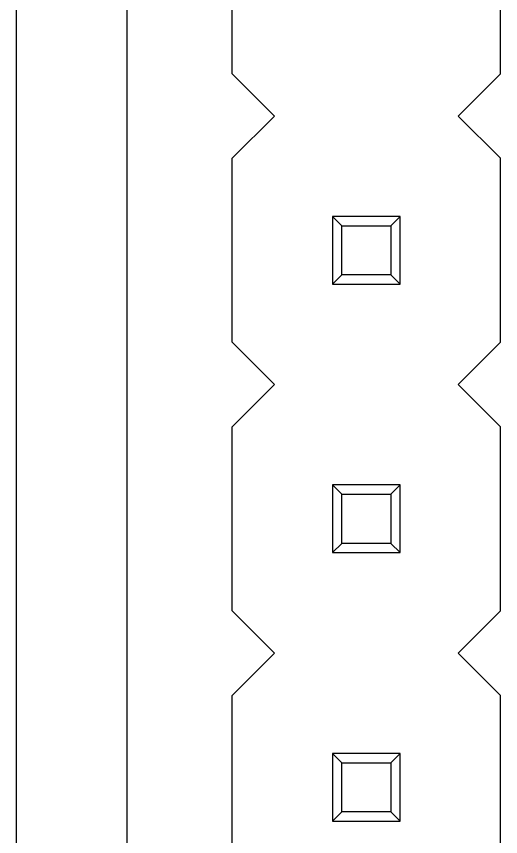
# Model space of a CAD drawing. Header units: millimetres. Extents: x -67 to 102, y -58 to 29.
# Drawn here: x 43.54 to 48.12, y -23.95 to -16.2 of the extents above; entities that cross this region are included whole.
import ezdxf

# ---------------------------------------------------------------- set-up
doc = ezdxf.new("R2010")
doc.units = ezdxf.units.MM
doc.header["$LTSCALE"] = 1.21
doc.header["$MEASUREMENT"] = 0
doc.layers.get('0').update_dxf_attribs({"linetype": 'CONTINUOUS'})

msp = doc.modelspace()

# ---------------------------------------------------------------- linework, layer by layer
at = {"color": 7, "linetype": 'Continuous'}
for p, q in [((43.5424, -43.7288), (43.5424, 9.8712)), ((44.5924, 5.9612), (44.5838, -40.2388)), ((45.5824, -16.7388), (45.5824, -14.9988)), ((48.1224, -16.7388), (48.1224, -14.9988)), ((45.9824, -17.1388), (45.5824, -16.7388)), ((48.1224, -16.7388), (47.7224, -17.1388)), ((45.5824, -17.5388), (45.9824, -17.1388)), ((47.7224, -17.1388), (48.1224, -17.5388)), ((45.5824, -19.2788), (45.5824, -17.5388)), ((48.1224, -19.2788), (48.1224, -17.5388)), ((46.5324, -18.0888), (46.5324, -18.7288)), ((46.6206, -18.177), (46.5324, -18.0888)), ((47.1724, -18.0888), (46.5324, -18.0888)), ((47.0842, -18.177), (47.1724, -18.0888)), ((47.1724, -18.7288), (47.1724, -18.0888)), ((46.6206, -18.6407), (46.6206, -18.177)), ((46.6206, -18.177), (47.0842, -18.177)), ((47.0842, -18.177), (47.0842, -18.6407)), ((46.5324, -18.7288), (46.6206, -18.6407)), ((47.0842, -18.6407), (46.6206, -18.6407)), ((47.1724, -18.7288), (47.0842, -18.6407)), ((46.5324, -18.7288), (47.1724, -18.7288)), ((45.9824, -19.6788), (45.5824, -19.2788)), ((48.1224, -19.2788), (47.7224, -19.6788)), ((45.5824, -20.0788), (45.9824, -19.6788)), ((47.7224, -19.6788), (48.1224, -20.0788)), ((45.5824, -21.8188), (45.5824, -20.0788)), ((48.1224, -21.8188), (48.1224, -20.0788)), ((46.5324, -20.6288), (46.5324, -21.2688)), ((46.6206, -20.717), (46.5324, -20.6288)), ((47.1724, -20.6288), (46.5324, -20.6288)), ((47.0842, -20.717), (47.1724, -20.6288)), ((47.1724, -21.2688), (47.1724, -20.6288)), ((46.6206, -21.1807), (46.6206, -20.717)), ((46.6206, -20.717), (47.0842, -20.717)), ((47.0842, -20.717), (47.0842, -21.1807)), ((46.5324, -21.2688), (46.6206, -21.1807)), ((47.0842, -21.1807), (46.6206, -21.1807)), ((47.1724, -21.2688), (47.0842, -21.1807)), ((46.5324, -21.2688), (47.1724, -21.2688)), ((45.9824, -22.2188), (45.5824, -21.8188)), ((48.1224, -21.8188), (47.7224, -22.2188)), ((45.5824, -22.6188), (45.9824, -22.2188)), ((47.7224, -22.2188), (48.1224, -22.6188)), ((45.5824, -24.3588), (45.5824, -22.6188)), ((48.1224, -24.3588), (48.1224, -22.6188)), ((46.5324, -23.1688), (46.5324, -23.8088)), ((46.6206, -23.257), (46.5324, -23.1688)), ((47.1724, -23.1688), (46.5324, -23.1688)), ((47.0842, -23.257), (47.1724, -23.1688)), ((47.1724, -23.8088), (47.1724, -23.1688)), ((46.6206, -23.7207), (46.6206, -23.257)), ((46.6206, -23.257), (47.0842, -23.257)), ((47.0842, -23.257), (47.0842, -23.7207)), ((46.5324, -23.8088), (46.6206, -23.7207)), ((47.0842, -23.7207), (46.6206, -23.7207)), ((47.1724, -23.8088), (47.0842, -23.7207)), ((46.5324, -23.8088), (47.1724, -23.8088))]:
    msp.add_line(p, q, dxfattribs=at)

doc.saveas('drawing.dxf')
